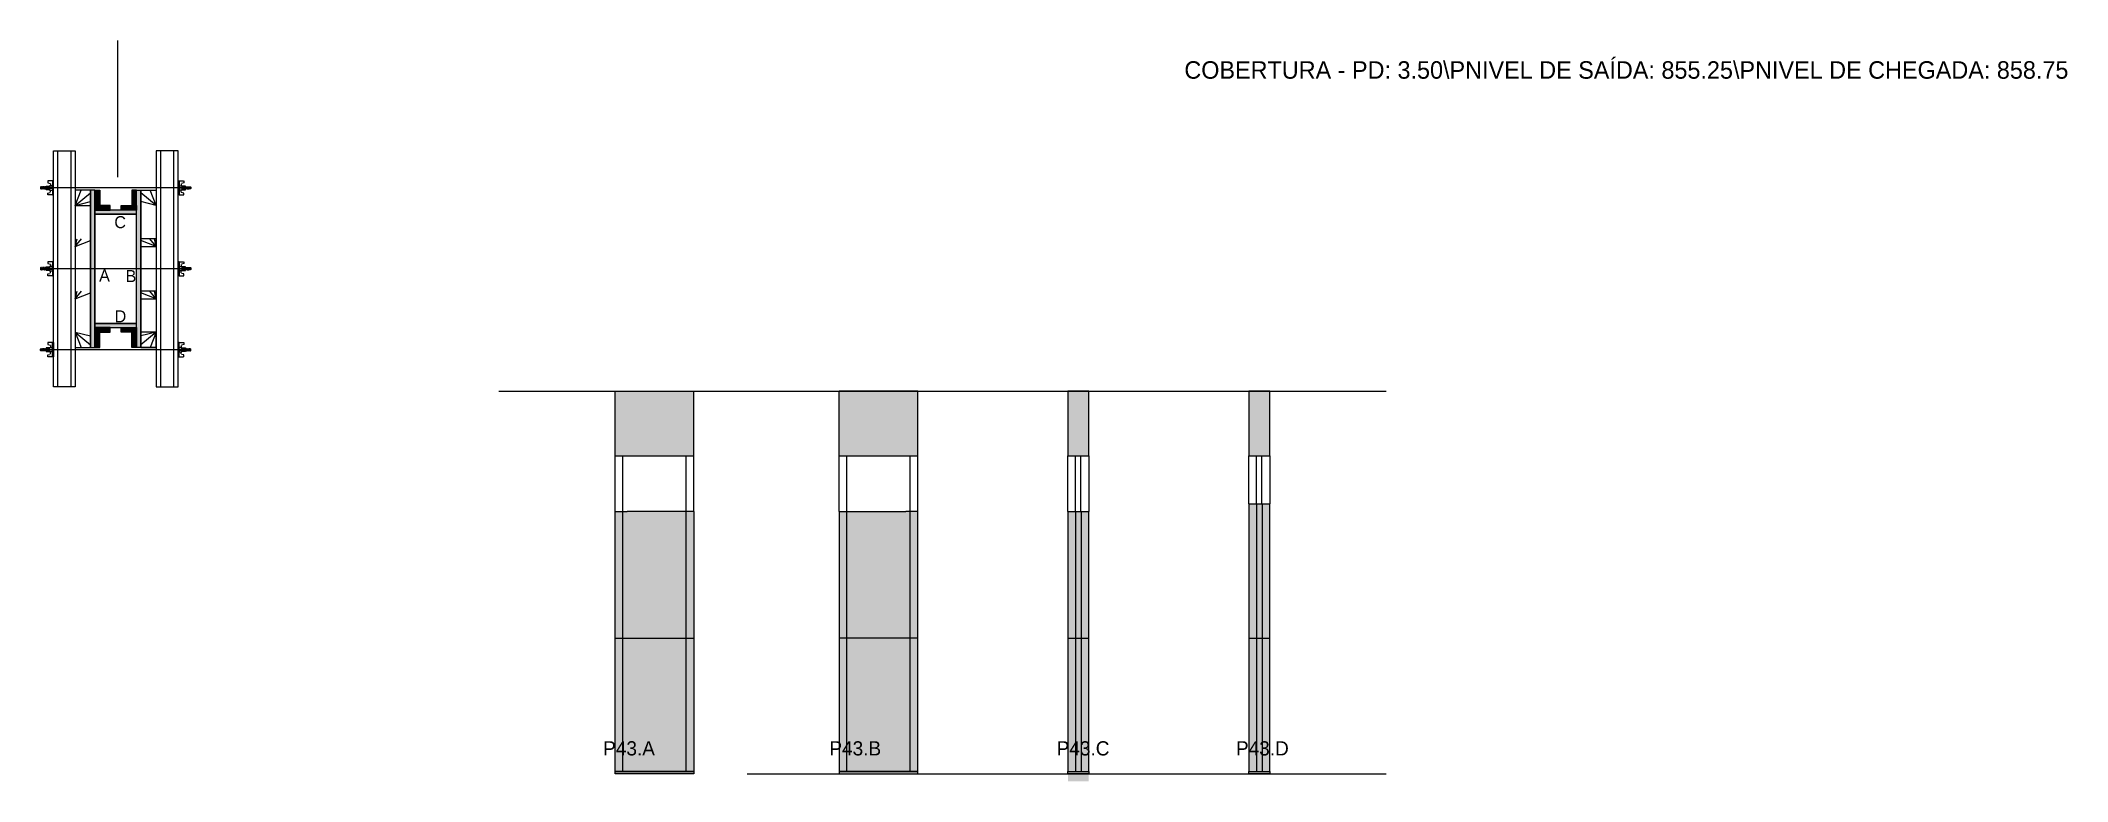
# Model space of a CAD drawing. Header units: metres. Extents: x 6132 to 7986, y 5495 to 6173.
import ezdxf

# ---------------------------------------------------------------- set-up
doc = ezdxf.new("R2010")
doc.units = ezdxf.units.M
for name, color, linetype in [('CHAPA', 7, 'Continuous'), ('COTA', 7, 'Continuous'), ('Hachura', 7, 'Continuous'), ('Madeira', 7, 'Continuous'), ('NOMENCLATURA', 7, 'Continuous'), ('Nível', 7, 'Continuous'), ('Painéis', 7, 'Continuous'), ('Perfil Metálico', 7, 'Continuous'), ('SARR_2.2x7', 7, 'Continuous'), ('SARRAFO', 7, 'Continuous'), ('Texto Seção', 7, 'Continuous'), ('TEXTO_GERAL', 7, 'Continuous')]:
    doc.layers.add(name, color=color, linetype=linetype)

msp = doc.modelspace()

# ---------------------------------------------------------------- hatches: boundary and pattern name
at = {"layer": 'COTA'}
h = msp.add_hatch(color=7, dxfattribs=at)
h.dxf.hatch_style = 1
h.paths.add_polyline_path([(6658, 5793.4), (6730, 5793.4), (6730, 5793.4), (6730, 5852.4), (6730, 5852.4), (6658, 5852.4), (6658, 5852.4), (6658, 5793.4)])
h = msp.add_hatch(color=7, dxfattribs=at)
h.dxf.hatch_style = 1
h.paths.add_polyline_path([(6862.9, 5793.4), (6934.9, 5793.4), (6934.9, 5793.4), (6934.9, 5852.4), (6934.9, 5852.4), (6862.9, 5852.4), (6862.9, 5852.4), (6862.9, 5793.4)])
h = msp.add_hatch(color=7, dxfattribs=at)
h.dxf.hatch_style = 1
h.paths.add_polyline_path([(7091.1, 5793.4), (7091.1, 5852.4), (7091.1, 5852.4), (7072.1, 5852.4), (7072.1, 5852.4), (7072.1, 5793.4), (7072.1, 5793.4), (7091.1, 5793.4)])
h = msp.add_hatch(color=7, dxfattribs=at)
h.dxf.hatch_style = 1
h.paths.add_polyline_path([(7256.7, 5793.4), (7256.7, 5852.4), (7256.7, 5852.4), (7237.7, 5852.4), (7237.7, 5852.4), (7237.7, 5793.4), (7237.7, 5793.4), (7256.7, 5793.4), (7256.7, 5793.4)])
at = {"layer": 'Hachura'}
h = msp.add_hatch(color=7, dxfattribs=at)
h.dxf.hatch_style = 1
h.paths.add_polyline_path([(6182.2, 6036.3), (6178.2, 6036.3), (6178.2, 6036.3), (6178.2, 5892.3), (6178.2, 5892.3), (6182.2, 5892.3), (6182.2, 5892.3), (6182.2, 6036.3)])
h = msp.add_hatch(color=7, dxfattribs=at)
h.dxf.hatch_style = 1
h.paths.add_polyline_path([(6182.2, 6036.3), (6178.2, 6036.3), (6178.2, 6036.3), (6178.2, 5892.3), (6178.2, 5892.3), (6182.2, 5892.3), (6182.2, 5892.3), (6182.2, 6036.3)])
h = msp.add_hatch(color=7, dxfattribs=at)
h.dxf.hatch_style = 1
h.paths.add_polyline_path([(6182.2, 6022.3), (6186.6, 6022.3), (6186.6, 6022.3), (6186.6, 6036.3), (6186.6, 6036.3), (6182.2, 6036.3), (6182.2, 6036.3), (6182.2, 6022.3)])
h = msp.add_hatch(color=7, dxfattribs=at)
h.dxf.hatch_style = 1
h.paths.add_polyline_path([(6220.2, 6022.3), (6215.8, 6022.3), (6215.8, 6022.3), (6215.8, 6036.3), (6215.8, 6036.3), (6220.2, 6036.3), (6220.2, 6036.3), (6220.2, 6022.3)])
h = msp.add_hatch(color=7, dxfattribs=at)
h.dxf.hatch_style = 1
h.paths.add_polyline_path([(6220.2, 6036.3), (6224.2, 6036.3), (6224.2, 6036.3), (6224.2, 5892.3), (6224.2, 5892.3), (6220.2, 5892.3), (6220.2, 5892.3), (6220.2, 6036.3)])
h = msp.add_hatch(color=7, dxfattribs=at)
h.dxf.hatch_style = 1
h.paths.add_polyline_path([(6220.2, 6036.3), (6224.2, 6036.3), (6224.2, 6036.3), (6224.2, 5892.3), (6224.2, 5892.3), (6220.2, 5892.3), (6220.2, 5892.3), (6220.2, 6036.3)])
h = msp.add_hatch(color=7, dxfattribs=at)
h.dxf.hatch_style = 1
h.paths.add_polyline_path([(6182.2, 6017.9), (6182.2, 6022.3), (6182.2, 6022.3), (6196.2, 6022.3), (6196.2, 6022.3), (6196.2, 6017.9), (6196.2, 6017.9), (6182.2, 6017.9)])
h = msp.add_hatch(color=7, dxfattribs=at)
h.dxf.hatch_style = 1
h.paths.add_polyline_path([(6220.2, 6014.3), (6220.2, 6017.9), (6220.2, 6017.9), (6182.2, 6017.9), (6182.2, 6017.9), (6182.2, 6014.3), (6182.2, 6014.3), (6220.2, 6014.3)])
h = msp.add_hatch(color=7, dxfattribs=at)
h.dxf.hatch_style = 1
h.paths.add_polyline_path([(6220.2, 6014.3), (6220.2, 6017.9), (6220.2, 6017.9), (6182.2, 6017.9), (6182.2, 6017.9), (6182.2, 6014.3), (6182.2, 6014.3), (6220.2, 6014.3)])
h = msp.add_hatch(color=7, dxfattribs=at)
h.dxf.hatch_style = 1
h.paths.add_polyline_path([(6220.2, 6017.9), (6220.2, 6022.3), (6220.2, 6022.3), (6206.2, 6022.3), (6206.2, 6022.3), (6206.2, 6017.9), (6206.2, 6017.9), (6220.2, 6017.9)])
h = msp.add_hatch(color=7, dxfattribs=at)
h.dxf.hatch_style = 1
h.paths.add_polyline_path([(6220.2, 5910.7), (6220.2, 5914.3), (6220.2, 5914.3), (6182.2, 5914.3), (6182.2, 5914.3), (6182.2, 5910.7), (6182.2, 5910.7), (6220.2, 5910.7)])
h = msp.add_hatch(color=7, dxfattribs=at)
h.dxf.hatch_style = 1
h.paths.add_polyline_path([(6220.2, 5910.7), (6220.2, 5914.3), (6220.2, 5914.3), (6182.2, 5914.3), (6182.2, 5914.3), (6182.2, 5910.7), (6182.2, 5910.7), (6220.2, 5910.7)])
h = msp.add_hatch(color=7, dxfattribs=at)
h.dxf.hatch_style = 1
h.paths.add_polyline_path([(6182.2, 5906.3), (6182.2, 5910.7), (6182.2, 5910.7), (6196.2, 5910.7), (6196.2, 5910.7), (6196.2, 5906.3), (6196.2, 5906.3), (6182.2, 5906.3)])
h = msp.add_hatch(color=7, dxfattribs=at)
h.dxf.hatch_style = 1
h.paths.add_polyline_path([(6182.2, 5906.3), (6186.6, 5906.3), (6186.6, 5906.3), (6186.6, 5892.3), (6186.6, 5892.3), (6182.2, 5892.3), (6182.2, 5892.3), (6182.2, 5906.3)])
h = msp.add_hatch(color=7, dxfattribs=at)
h.dxf.hatch_style = 1
h.paths.add_polyline_path([(6220.2, 5906.3), (6220.2, 5910.7), (6220.2, 5910.7), (6206.2, 5910.7), (6206.2, 5910.7), (6206.2, 5906.3), (6206.2, 5906.3), (6220.2, 5906.3)])
h = msp.add_hatch(color=7, dxfattribs=at)
h.dxf.hatch_style = 1
h.paths.add_polyline_path([(6220.2, 5906.3), (6215.8, 5906.3), (6215.8, 5906.3), (6215.8, 5892.3), (6215.8, 5892.3), (6220.2, 5892.3), (6220.2, 5892.3), (6220.2, 5906.3)])
h = msp.add_hatch(color=7, dxfattribs=at)
h.dxf.hatch_style = 1
h.paths.add_polyline_path([(7256.7, 5749.4), (7237.7, 5749.4), (7237.7, 5749.4), (7237.7, 5502.4), (7237.7, 5502.4), (7256.7, 5502.4), (7256.7, 5502.4), (7256.7, 5749.4)])
h = msp.add_hatch(color=7, dxfattribs=at)
h.dxf.hatch_style = 1
h.paths.add_polyline_path([(6730, 5742.4), (6658, 5742.4), (6658, 5742.4), (6658, 5626.4), (6658, 5626.4), (6730, 5626.4), (6730, 5626.4), (6730, 5742.4)])
h = msp.add_hatch(color=7, dxfattribs=at)
h.dxf.hatch_style = 1
h.paths.add_polyline_path([(6934.9, 5742.4), (6862.9, 5742.4), (6862.9, 5742.4), (6862.9, 5626.4), (6862.9, 5626.4), (6934.9, 5626.4), (6934.9, 5626.4), (6934.9, 5742.4)])
h = msp.add_hatch(color=7, dxfattribs=at)
h.dxf.hatch_style = 1
h.paths.add_polyline_path([(7091.1, 5742.4), (7072.1, 5742.4), (7072.1, 5742.4), (7072.1, 5495.4), (7072.1, 5495.4), (7091.1, 5495.4), (7091.1, 5495.4), (7091.1, 5742.4)])
h = msp.add_hatch(color=7, dxfattribs=at)
h.dxf.hatch_style = 1
h.paths.add_polyline_path([(6730, 5626.4), (6658, 5626.4), (6658, 5626.4), (6658, 5502.4), (6658, 5502.4), (6730, 5502.4), (6730, 5502.4), (6730, 5626.4)])
h = msp.add_hatch(color=7, dxfattribs=at)
h.dxf.hatch_style = 1
h.paths.add_polyline_path([(6934.9, 5626.4), (6862.9, 5626.4), (6862.9, 5626.4), (6862.9, 5502.4), (6862.9, 5502.4), (6934.9, 5502.4), (6934.9, 5502.4), (6934.9, 5626.4)])

# ---------------------------------------------------------------- linework, layer by layer
at = {"layer": 'CHAPA', "color": 7, "lineweight": 25}
for points in [[(6182.2, 6036.3), (6178.2, 6036.3), (6178.2, 5892.3), (6182.2, 5892.3)], [(6182.2, 6036.3), (6178.2, 6036.3), (6178.2, 5892.3), (6182.2, 5892.3)], [(6220.2, 6036.3), (6224.2, 6036.3), (6224.2, 5892.3), (6220.2, 5892.3)], [(6220.2, 6036.3), (6224.2, 6036.3), (6224.2, 5892.3), (6220.2, 5892.3)], [(6220.2, 6014.3), (6220.2, 6017.9), (6182.2, 6017.9), (6182.2, 6014.3)], [(6220.2, 6014.3), (6220.2, 6017.9), (6182.2, 6017.9), (6182.2, 6014.3)], [(6220.2, 5910.7), (6220.2, 5914.3), (6182.2, 5914.3), (6182.2, 5910.7)], [(6220.2, 5910.7), (6220.2, 5914.3), (6182.2, 5914.3), (6182.2, 5910.7)]]:
    msp.add_lwpolyline(points, close=True, dxfattribs=at)
at = {"layer": 'COTA', "color": 7, "lineweight": 25}
for p, q in [((6658, 5793.4), (6658, 5852.4)), ((6658, 5852.4), (6730, 5852.4)), ((6730, 5793.4), (6730, 5852.4)), ((6862.9, 5793.4), (6862.9, 5852.4)), ((6934.9, 5852.4), (6862.9, 5852.4)), ((6934.9, 5793.4), (6934.9, 5852.4))]:
    msp.add_line(p, q, dxfattribs=at)
for points in [[(7091.1, 5793.4), (7091.1, 5852.4), (7072.1, 5852.4), (7072.1, 5793.4)], [(7256.7, 5793.4), (7256.7, 5852.4), (7237.7, 5852.4), (7237.7, 5793.4)]]:
    msp.add_lwpolyline(points, dxfattribs=at)
at = {"layer": 'Defpoints', "color": 7, "lineweight": 25}
msp.add_line((6203.1, 6048.1), (6203.1, 6173.1), dxfattribs=at)
at = {"layer": 'Hachura', "color": 7, "lineweight": 25}
for p, q in [((6139, 6044.8), (6139, 6043.1)), ((6144.2, 6044.8), (6139.1, 6044.8)), ((6143.3, 6044.8), (6143.3, 6031.9)), ((6143.3, 6044.8), (6143.3, 6039.6)), ((6143.3, 6044.6), (6144.2, 6044.6)), ((6143.3, 6044.4), (6144.2, 6044.4)), ((6143.3, 6044.1), (6144.2, 6044.1)), ((6144.2, 6031.9), (6144.2, 6044.8)), ((6258.2, 6031.9), (6258.2, 6044.8)), ((6258.2, 6044.8), (6263.3, 6044.8)), ((6259.1, 6044.6), (6258.2, 6044.6)), ((6259.1, 6044.4), (6258.2, 6044.4)), ((6259.1, 6044.1), (6258.2, 6044.1)), ((6259.1, 6044.8), (6259.1, 6031.9)), ((6259.1, 6044.8), (6259.1, 6039.6)), ((6263.4, 6044.8), (6263.4, 6043.1)), ((6132.7, 6039.4), (6132.4, 6039.1)), ((6132.4, 6039.1), (6132.4, 6037.8)), ((6132.7, 6037.4), (6132.4, 6037.8)), ((6133, 6039.4), (6132.7, 6039.4)), ((6132.7, 6039.4), (6132.7, 6039.4)), ((6132.7, 6037.4), (6132.7, 6039.4)), ((6133.4, 6037.4), (6132.7, 6038.7)), ((6133.3, 6037.3), (6132.7, 6038.5)), ((6132.7, 6038), (6133.1, 6037.3)), ((6132.7, 6037.7), (6132.9, 6037.4)), ((6132.9, 6037.4), (6132.7, 6037.4)), ((6133, 6039.4), (6134, 6037.4)), ((6133, 6039.4), (6134, 6037.4)), ((6133.1, 6039.4), (6134.2, 6037.3)), ((6134.4, 6037.3), (6133.4, 6039.5)), ((6133.4, 6037.4), (6134, 6037.4)), ((6134.2, 6039.4), (6133.6, 6039.4)), ((6134.5, 6037.4), (6133.6, 6039.4)), ((6134.2, 6039.4), (6135.2, 6037.4)), ((6134.3, 6039.4), (6135.4, 6037.3)), ((6135.6, 6037.3), (6134.5, 6039.5)), ((6135.2, 6037.4), (6134.5, 6037.4)), ((6135.4, 6039.4), (6134.7, 6039.4)), ((6135.7, 6037.4), (6134.7, 6039.4)), ((6134.9, 6039.4), (6134.7, 6039.4)), ((6135.4, 6039.4), (6136.3, 6037.4)), ((6135.5, 6039.4), (6136.5, 6037.3)), ((6136.8, 6037.3), (6135.7, 6039.5)), ((6135.9, 6037.4), (6135.7, 6037.4)), ((6136.5, 6039.4), (6135.9, 6039.4)), ((6136.8, 6037.4), (6135.9, 6039.4)), ((6135.9, 6037.4), (6136.3, 6037.4)), ((6136.5, 6039.4), (6137.5, 6037.4)), ((6136.8, 6037.4), (6137.5, 6037.4)), ((6137.5, 6038.2), (6136.9, 6039.5)), ((6137.5, 6038.5), (6137, 6039.4)), ((6137.5, 6039.4), (6137, 6039.4)), ((6269, 6038.3), (6137.2, 6038.3)), ((6137.5, 6036.7), (6137.5, 6040)), ((6137.5, 6040), (6140.7, 6040)), ((6137.5, 6039), (6140.7, 6039)), ((6137.5, 6037.4), (6140.7, 6037.4)), ((6140.7, 6036.7), (6137.5, 6036.7)), ((6137.6, 6036.7), (6137.6, 6040)), ((6139, 6043.1), (6141.3, 6042.5)), ((6139, 6033.6), (6141.3, 6034.1)), ((6139, 6031.9), (6139, 6033.6)), ((6143.3, 6031.9), (6139, 6031.9)), ((6140.7, 6040.3), (6140.7, 6036.4)), ((6143.3, 6040.3), (6140.7, 6040.3)), ((6140.7, 6036.4), (6140.7, 6036.7)), ((6140.7, 6036.4), (6140.7, 6036.7)), ((6140.7, 6036.4), (6143.3, 6036.4)), ((6143.3, 6038.7), (6141.3, 6038.7)), ((6141.3, 6038.1), (6143.3, 6038.1)), ((6141.5, 6042.2), (6141.5, 6040.3)), ((6141.5, 6034.5), (6141.5, 6036.4)), ((6143.3, 6043.6), (6144.2, 6043.6)), ((6143.3, 6042.8), (6144.2, 6042.8)), ((6143.3, 6041.4), (6144.2, 6041.4)), ((6143.3, 6038.3), (6143.3, 6040.3)), ((6143.3, 6039.6), (6143.3, 6039)), ((6143.3, 6038.3), (6144.2, 6038.3)), ((6143.3, 6035.3), (6144.2, 6035.3)), ((6143.3, 6033.9), (6144.2, 6033.9)), ((6143.3, 6033), (6144.2, 6033)), ((6143.3, 6032.6), (6144.2, 6032.6)), ((6143.3, 6032.2), (6144.2, 6032.2)), ((6143.3, 6032), (6144.2, 6032)), ((6143.3, 6031.9), (6144.2, 6031.9)), ((6143.6, 6039.3), (6143.4, 6039.3)), ((6143.4, 6037.4), (6143.9, 6037.4)), ((6144.1, 6039.3), (6143.6, 6039.3)), ((6144.2, 6032.8), (6144.2, 6040.7)), ((6259.1, 6043.6), (6258.2, 6043.6)), ((6259.1, 6042.8), (6258.2, 6042.8)), ((6259.1, 6041.4), (6258.2, 6041.4)), ((6258.2, 6032.8), (6258.2, 6040.7)), ((6259.1, 6038.3), (6258.2, 6038.3)), ((6259.1, 6035.3), (6258.2, 6035.3)), ((6259.1, 6033.9), (6258.2, 6033.9)), ((6259.1, 6033), (6258.2, 6033)), ((6259.1, 6032.6), (6258.2, 6032.6)), ((6259.1, 6032.2), (6258.2, 6032.2)), ((6259.1, 6032), (6258.2, 6032)), ((6259.1, 6031.9), (6258.2, 6031.9)), ((6258.4, 6039.3), (6258.8, 6039.3)), ((6259, 6037.4), (6258.5, 6037.4)), ((6258.8, 6039.3), (6259, 6039.3)), ((6259.1, 6038.3), (6259.1, 6040.3)), ((6259.1, 6040.3), (6261.7, 6040.3)), ((6259.1, 6039.6), (6259.1, 6039)), ((6259.1, 6038.7), (6261.1, 6038.7)), ((6261.1, 6038.1), (6259.1, 6038.1)), ((6261.7, 6036.4), (6259.1, 6036.4)), ((6259.1, 6031.9), (6263.4, 6031.9)), ((6260.9, 6042.2), (6260.9, 6040.3)), ((6260.9, 6034.5), (6260.9, 6036.4)), ((6263.4, 6043.1), (6261.2, 6042.5)), ((6263.4, 6033.6), (6261.2, 6034.1)), ((6261.7, 6040.3), (6261.7, 6036.4)), ((6264.9, 6040), (6261.7, 6040)), ((6264.9, 6039), (6261.7, 6039)), ((6264.9, 6037.4), (6261.7, 6037.4)), ((6261.7, 6036.7), (6264.9, 6036.7)), ((6261.7, 6036.4), (6261.7, 6036.7)), ((6261.7, 6036.4), (6261.7, 6036.7)), ((6263.4, 6031.9), (6263.4, 6033.6)), ((6264.8, 6036.7), (6264.8, 6040)), ((6264.9, 6036.7), (6264.9, 6040)), ((6264.9, 6038.2), (6265.5, 6039.5)), ((6265.9, 6039.4), (6264.9, 6037.4)), ((6264.9, 6038.5), (6265.4, 6039.4)), ((6264.9, 6039.4), (6265.4, 6039.4)), ((6265.6, 6037.4), (6264.9, 6037.4)), ((6265.6, 6037.3), (6266.7, 6039.5)), ((6265.6, 6037.4), (6266.5, 6039.4)), ((6265.9, 6039.4), (6266.5, 6039.4)), ((6266.9, 6039.4), (6265.9, 6037.3)), ((6267, 6039.4), (6266.1, 6037.4)), ((6266.5, 6037.4), (6266.1, 6037.4)), ((6266.5, 6037.4), (6266.7, 6037.4)), ((6266.7, 6037.4), (6267.7, 6039.4)), ((6266.8, 6037.3), (6267.9, 6039.5)), ((6267, 6039.4), (6267.7, 6039.4)), ((6268.1, 6039.4), (6267, 6037.3)), ((6268.2, 6039.4), (6267.2, 6037.4)), ((6267.2, 6037.4), (6267.9, 6037.4)), ((6267.5, 6039.4), (6267.7, 6039.4)), ((6267.9, 6037.4), (6268.8, 6039.4)), ((6268, 6037.3), (6269, 6039.5)), ((6268.2, 6039.4), (6268.8, 6039.4)), ((6269.3, 6039.4), (6268.2, 6037.3)), ((6269.4, 6039.4), (6268.4, 6037.4)), ((6269.4, 6039.4), (6268.4, 6037.4)), ((6269, 6037.4), (6268.4, 6037.4)), ((6269, 6037.4), (6269.7, 6038.7)), ((6269.1, 6037.3), (6269.7, 6038.5)), ((6269.7, 6038), (6269.3, 6037.3)), ((6269.4, 6039.4), (6269.7, 6039.4)), ((6269.7, 6037.7), (6269.6, 6037.4)), ((6269.6, 6037.4), (6269.7, 6037.4)), ((6269.7, 6039.4), (6269.7, 6039.4)), ((6269.7, 6039.4), (6270, 6039.1)), ((6269.7, 6037.4), (6269.7, 6039.4)), ((6269.7, 6037.4), (6270, 6037.8)), ((6270, 6039.1), (6270, 6037.8)), ((6139, 5970.8), (6139, 5969.1)), ((6144.2, 5970.8), (6139.1, 5970.8)), ((6143.3, 5970.8), (6143.3, 5957.9)), ((6143.3, 5970.8), (6143.3, 5965.6)), ((6143.3, 5970.6), (6144.2, 5970.6)), ((6143.3, 5970.4), (6144.2, 5970.4)), ((6143.3, 5970.1), (6144.2, 5970.1)), ((6144.2, 5957.9), (6144.2, 5970.8)), ((6258.2, 5957.9), (6258.2, 5970.8)), ((6258.2, 5970.8), (6263.3, 5970.8)), ((6259.1, 5970.6), (6258.2, 5970.6)), ((6259.1, 5970.4), (6258.2, 5970.4)), ((6259.1, 5970.1), (6258.2, 5970.1)), ((6259.1, 5970.8), (6259.1, 5957.9)), ((6259.1, 5970.8), (6259.1, 5965.6)), ((6263.4, 5970.8), (6263.4, 5969.1)), ((6132.7, 5965.4), (6132.4, 5965.1)), ((6132.4, 5965.1), (6132.4, 5963.8)), ((6132.7, 5963.4), (6132.4, 5963.8)), ((6133, 5965.4), (6132.7, 5965.4)), ((6132.7, 5965.4), (6132.7, 5965.4)), ((6132.7, 5963.4), (6132.7, 5965.4)), ((6133.4, 5963.4), (6132.7, 5964.7)), ((6133.3, 5963.3), (6132.7, 5964.5)), ((6132.7, 5964), (6133.1, 5963.3)), ((6132.7, 5963.7), (6132.9, 5963.4)), ((6132.9, 5963.4), (6132.7, 5963.4)), ((6133, 5965.4), (6134, 5963.4)), ((6133, 5965.4), (6134, 5963.4)), ((6133.1, 5965.4), (6134.2, 5963.3)), ((6134.4, 5963.3), (6133.4, 5965.5)), ((6133.4, 5963.4), (6134, 5963.4)), ((6134.2, 5965.4), (6133.6, 5965.4)), ((6134.5, 5963.4), (6133.6, 5965.4)), ((6134.2, 5965.4), (6135.2, 5963.4)), ((6134.3, 5965.4), (6135.4, 5963.3)), ((6135.6, 5963.3), (6134.5, 5965.5)), ((6135.2, 5963.4), (6134.5, 5963.4)), ((6135.4, 5965.4), (6134.7, 5965.4)), ((6135.7, 5963.4), (6134.7, 5965.4)), ((6134.9, 5965.4), (6134.7, 5965.4)), ((6135.4, 5965.4), (6136.3, 5963.4)), ((6135.5, 5965.4), (6136.5, 5963.3)), ((6136.8, 5963.3), (6135.7, 5965.5)), ((6135.9, 5963.4), (6135.7, 5963.4)), ((6136.5, 5965.4), (6135.9, 5965.4)), ((6136.8, 5963.4), (6135.9, 5965.4)), ((6135.9, 5963.4), (6136.3, 5963.4)), ((6136.5, 5965.4), (6137.5, 5963.4)), ((6136.8, 5963.4), (6137.5, 5963.4)), ((6137.5, 5964.2), (6136.9, 5965.5)), ((6137.5, 5964.5), (6137, 5965.4)), ((6137.5, 5965.4), (6137, 5965.4)), ((6269, 5964.3), (6137.2, 5964.3)), ((6137.5, 5962.7), (6137.5, 5966)), ((6137.5, 5966), (6140.7, 5966)), ((6137.5, 5965), (6140.7, 5965)), ((6137.5, 5963.4), (6140.7, 5963.4)), ((6140.7, 5962.7), (6137.5, 5962.7)), ((6137.6, 5962.7), (6137.6, 5966)), ((6139, 5969.1), (6141.3, 5968.5)), ((6139, 5959.6), (6141.3, 5960.1)), ((6139, 5957.9), (6139, 5959.6)), ((6143.3, 5957.9), (6139, 5957.9)), ((6140.7, 5966.3), (6140.7, 5962.4)), ((6143.3, 5966.3), (6140.7, 5966.3)), ((6140.7, 5962.4), (6140.7, 5962.7)), ((6140.7, 5962.4), (6140.7, 5962.7)), ((6140.7, 5962.4), (6143.3, 5962.4)), ((6143.3, 5964.7), (6141.3, 5964.7)), ((6141.3, 5964.1), (6143.3, 5964.1)), ((6141.5, 5968.2), (6141.5, 5966.3)), ((6141.5, 5960.5), (6141.5, 5962.4)), ((6143.3, 5969.6), (6144.2, 5969.6)), ((6143.3, 5968.8), (6144.2, 5968.8)), ((6143.3, 5967.4), (6144.2, 5967.4)), ((6143.3, 5964.3), (6143.3, 5966.3)), ((6143.3, 5965.6), (6143.3, 5965)), ((6143.3, 5964.3), (6144.2, 5964.3)), ((6143.3, 5961.3), (6144.2, 5961.3)), ((6143.3, 5959.9), (6144.2, 5959.9)), ((6143.3, 5959), (6144.2, 5959)), ((6143.3, 5958.6), (6144.2, 5958.6)), ((6143.3, 5958.2), (6144.2, 5958.2)), ((6143.3, 5958), (6144.2, 5958)), ((6143.3, 5957.9), (6144.2, 5957.9)), ((6143.6, 5965.3), (6143.4, 5965.3)), ((6143.4, 5963.4), (6143.9, 5963.4)), ((6144.1, 5965.3), (6143.6, 5965.3)), ((6144.2, 5958.8), (6144.2, 5966.7)), ((6259.1, 5969.6), (6258.2, 5969.6)), ((6259.1, 5968.8), (6258.2, 5968.8)), ((6259.1, 5967.4), (6258.2, 5967.4)), ((6258.2, 5958.8), (6258.2, 5966.7)), ((6259.1, 5964.3), (6258.2, 5964.3)), ((6259.1, 5961.3), (6258.2, 5961.3)), ((6259.1, 5959.9), (6258.2, 5959.9)), ((6259.1, 5959), (6258.2, 5959)), ((6259.1, 5958.6), (6258.2, 5958.6)), ((6259.1, 5958.2), (6258.2, 5958.2)), ((6259.1, 5958), (6258.2, 5958)), ((6259.1, 5957.9), (6258.2, 5957.9)), ((6258.4, 5965.3), (6258.8, 5965.3)), ((6259, 5963.4), (6258.5, 5963.4)), ((6258.8, 5965.3), (6259, 5965.3)), ((6259.1, 5964.3), (6259.1, 5966.3)), ((6259.1, 5966.3), (6261.7, 5966.3)), ((6259.1, 5965.6), (6259.1, 5965)), ((6259.1, 5964.7), (6261.1, 5964.7)), ((6261.1, 5964.1), (6259.1, 5964.1)), ((6261.7, 5962.4), (6259.1, 5962.4)), ((6259.1, 5957.9), (6263.4, 5957.9)), ((6260.9, 5968.2), (6260.9, 5966.3)), ((6260.9, 5960.5), (6260.9, 5962.4)), ((6263.4, 5969.1), (6261.2, 5968.5)), ((6263.4, 5959.6), (6261.2, 5960.1)), ((6261.7, 5966.3), (6261.7, 5962.4)), ((6264.9, 5966), (6261.7, 5966)), ((6264.9, 5965), (6261.7, 5965)), ((6264.9, 5963.4), (6261.7, 5963.4)), ((6261.7, 5962.7), (6264.9, 5962.7)), ((6261.7, 5962.4), (6261.7, 5962.7)), ((6261.7, 5962.4), (6261.7, 5962.7)), ((6263.4, 5957.9), (6263.4, 5959.6)), ((6264.8, 5962.7), (6264.8, 5966)), ((6264.9, 5962.7), (6264.9, 5966)), ((6264.9, 5964.2), (6265.5, 5965.5)), ((6265.9, 5965.4), (6264.9, 5963.4)), ((6264.9, 5964.5), (6265.4, 5965.4)), ((6264.9, 5965.4), (6265.4, 5965.4)), ((6265.6, 5963.4), (6264.9, 5963.4)), ((6265.6, 5963.3), (6266.7, 5965.5)), ((6265.6, 5963.4), (6266.5, 5965.4)), ((6265.9, 5965.4), (6266.5, 5965.4)), ((6266.9, 5965.4), (6265.9, 5963.3)), ((6267, 5965.4), (6266.1, 5963.4)), ((6266.5, 5963.4), (6266.1, 5963.4)), ((6266.5, 5963.4), (6266.7, 5963.4)), ((6266.7, 5963.4), (6267.7, 5965.4)), ((6266.8, 5963.3), (6267.9, 5965.5)), ((6267, 5965.4), (6267.7, 5965.4)), ((6268.1, 5965.4), (6267, 5963.3)), ((6268.2, 5965.4), (6267.2, 5963.4)), ((6267.2, 5963.4), (6267.9, 5963.4)), ((6267.5, 5965.4), (6267.7, 5965.4)), ((6267.9, 5963.4), (6268.8, 5965.4)), ((6268, 5963.3), (6269, 5965.5)), ((6268.2, 5965.4), (6268.8, 5965.4)), ((6269.3, 5965.4), (6268.2, 5963.3)), ((6269.4, 5965.4), (6268.4, 5963.4)), ((6269.4, 5965.4), (6268.4, 5963.4)), ((6269, 5963.4), (6268.4, 5963.4)), ((6269, 5963.4), (6269.7, 5964.7)), ((6269.1, 5963.3), (6269.7, 5964.5)), ((6269.7, 5964), (6269.3, 5963.3)), ((6269.4, 5965.4), (6269.7, 5965.4)), ((6269.7, 5963.7), (6269.6, 5963.4)), ((6269.6, 5963.4), (6269.7, 5963.4)), ((6269.7, 5965.4), (6269.7, 5965.4)), ((6269.7, 5965.4), (6270, 5965.1)), ((6269.7, 5963.4), (6269.7, 5965.4)), ((6269.7, 5963.4), (6270, 5963.8)), ((6270, 5965.1), (6270, 5963.8)), ((6143.3, 5896.8), (6139, 5896.8)), ((6139, 5896.8), (6139, 5895.1)), ((6143.3, 5883.9), (6143.3, 5896.8)), ((6143.3, 5896.8), (6144.2, 5896.8)), ((6143.3, 5896.6), (6144.2, 5896.6)), ((6143.3, 5896.4), (6144.2, 5896.4)), ((6143.3, 5896.1), (6144.2, 5896.1)), ((6143.3, 5895.6), (6144.2, 5895.6)), ((6144.2, 5896.8), (6144.2, 5883.9)), ((6144.2, 5895.8), (6144.2, 5888)), ((6258.2, 5896.8), (6258.2, 5883.9)), ((6259.1, 5896.8), (6258.2, 5896.8)), ((6259.1, 5896.6), (6258.2, 5896.6)), ((6259.1, 5896.4), (6258.2, 5896.4)), ((6259.1, 5896.1), (6258.2, 5896.1)), ((6258.2, 5895.8), (6258.2, 5888)), ((6259.1, 5895.6), (6258.2, 5895.6)), ((6259.1, 5883.9), (6259.1, 5896.8)), ((6259.1, 5896.8), (6263.4, 5896.8)), ((6263.4, 5896.8), (6263.4, 5895.1)), ((6132.7, 5891.2), (6132.4, 5890.9)), ((6132.4, 5889.6), (6132.4, 5890.9)), ((6132.7, 5889.3), (6132.4, 5889.6)), ((6132.7, 5890.7), (6133.1, 5891.4)), ((6133.3, 5891.3), (6132.7, 5890.2)), ((6132.7, 5891), (6132.9, 5891.2)), ((6132.9, 5891.2), (6132.7, 5891.2)), ((6133.4, 5891.2), (6132.7, 5889.9)), ((6132.7, 5891.2), (6132.7, 5889.3)), ((6133, 5889.3), (6132.7, 5889.3)), ((6132.7, 5889.3), (6132.7, 5889.3)), ((6133, 5889.3), (6134, 5891.2)), ((6133, 5889.3), (6134, 5891.2)), ((6133.1, 5889.2), (6134.2, 5891.4)), ((6134.4, 5891.3), (6133.4, 5889.2)), ((6133.4, 5891.2), (6134, 5891.2)), ((6134.5, 5891.2), (6133.6, 5889.3)), ((6134.2, 5889.3), (6133.6, 5889.3)), ((6134.2, 5889.3), (6135.2, 5891.2)), ((6134.3, 5889.2), (6135.4, 5891.4)), ((6135.6, 5891.3), (6134.5, 5889.2)), ((6135.2, 5891.2), (6134.5, 5891.2)), ((6135.7, 5891.2), (6134.7, 5889.3)), ((6135.4, 5889.3), (6134.7, 5889.3)), ((6134.9, 5889.3), (6134.7, 5889.3)), ((6135.4, 5889.3), (6136.3, 5891.2)), ((6135.5, 5889.2), (6136.5, 5891.4)), ((6136.8, 5891.3), (6135.7, 5889.2)), ((6135.9, 5891.2), (6135.7, 5891.2)), ((6135.9, 5891.2), (6136.3, 5891.2)), ((6136.8, 5891.2), (6135.9, 5889.3)), ((6136.5, 5889.3), (6135.9, 5889.3)), ((6136.5, 5889.3), (6137.5, 5891.2)), ((6136.8, 5891.2), (6137.5, 5891.2)), ((6137.5, 5890.5), (6136.9, 5889.2)), ((6137.5, 5890.2), (6137, 5889.3)), ((6137.5, 5889.3), (6137, 5889.3)), ((6269, 5890.3), (6137.2, 5890.3)), ((6137.5, 5892), (6137.5, 5888.7)), ((6140.7, 5892), (6137.5, 5892)), ((6137.5, 5891.2), (6140.7, 5891.2)), ((6137.5, 5889.7), (6140.7, 5889.7)), ((6137.5, 5888.7), (6140.7, 5888.7)), ((6137.6, 5892), (6137.6, 5888.7)), ((6139, 5895.1), (6141.3, 5894.5)), ((6139, 5885.6), (6141.3, 5886.1)), ((6139, 5883.9), (6139, 5885.6)), ((6144.2, 5883.9), (6139.1, 5883.9)), ((6140.7, 5888.4), (6140.7, 5892.3)), ((6140.7, 5892.3), (6143.3, 5892.3)), ((6140.7, 5892.3), (6140.7, 5892)), ((6140.7, 5892.3), (6140.7, 5892)), ((6143.3, 5888.4), (6140.7, 5888.4)), ((6141.3, 5890.5), (6143.3, 5890.5)), ((6143.3, 5890), (6141.3, 5890)), ((6141.5, 5894.2), (6141.5, 5892.3)), ((6141.5, 5886.5), (6141.5, 5888.4)), ((6143.3, 5894.8), (6144.2, 5894.8)), ((6143.3, 5893.4), (6144.2, 5893.4)), ((6143.3, 5890.3), (6143.3, 5888.4)), ((6143.3, 5890.3), (6144.2, 5890.3)), ((6143.3, 5889), (6143.3, 5889.7)), ((6143.3, 5883.9), (6143.3, 5889)), ((6143.3, 5887.3), (6144.2, 5887.3)), ((6143.3, 5885.9), (6144.2, 5885.9)), ((6143.3, 5885), (6144.2, 5885)), ((6143.3, 5884.6), (6144.2, 5884.6)), ((6143.3, 5884.2), (6144.2, 5884.2)), ((6143.3, 5884), (6144.2, 5884)), ((6143.4, 5891.3), (6143.9, 5891.3)), ((6143.6, 5889.4), (6143.4, 5889.4)), ((6144.1, 5889.4), (6143.6, 5889.4)), ((6259.1, 5894.8), (6258.2, 5894.8)), ((6259.1, 5893.4), (6258.2, 5893.4)), ((6259.1, 5890.3), (6258.2, 5890.3)), ((6259.1, 5887.3), (6258.2, 5887.3)), ((6259.1, 5885.9), (6258.2, 5885.9)), ((6259.1, 5885), (6258.2, 5885)), ((6259.1, 5884.6), (6258.2, 5884.6)), ((6259.1, 5884.2), (6258.2, 5884.2)), ((6259.1, 5884), (6258.2, 5884)), ((6258.2, 5883.9), (6263.3, 5883.9)), ((6258.4, 5889.4), (6258.8, 5889.4)), ((6259, 5891.3), (6258.5, 5891.3)), ((6258.8, 5889.4), (6259, 5889.4)), ((6261.7, 5892.3), (6259.1, 5892.3)), ((6261.1, 5890.5), (6259.1, 5890.5)), ((6259.1, 5890.3), (6259.1, 5888.4)), ((6259.1, 5890), (6261.1, 5890)), ((6259.1, 5889), (6259.1, 5889.7)), ((6259.1, 5883.9), (6259.1, 5889)), ((6259.1, 5888.4), (6261.7, 5888.4)), ((6260.9, 5894.2), (6260.9, 5892.3)), ((6260.9, 5886.5), (6260.9, 5888.4)), ((6263.4, 5895.1), (6261.2, 5894.5)), ((6263.4, 5885.6), (6261.2, 5886.1)), ((6261.7, 5888.4), (6261.7, 5892.3)), ((6261.7, 5892.3), (6261.7, 5892)), ((6261.7, 5892.3), (6261.7, 5892)), ((6261.7, 5892), (6264.9, 5892)), ((6264.9, 5891.2), (6261.7, 5891.2)), ((6264.9, 5889.7), (6261.7, 5889.7)), ((6264.9, 5888.7), (6261.7, 5888.7)), ((6263.4, 5883.9), (6263.4, 5885.6)), ((6264.8, 5892), (6264.8, 5888.7)), ((6264.9, 5892), (6264.9, 5888.7)), ((6265.6, 5891.2), (6264.9, 5891.2)), ((6265.9, 5889.3), (6264.9, 5891.2)), ((6264.9, 5890.5), (6265.5, 5889.2)), ((6264.9, 5890.2), (6265.4, 5889.3)), ((6264.9, 5889.3), (6265.4, 5889.3)), ((6265.6, 5891.3), (6266.7, 5889.2)), ((6265.6, 5891.2), (6266.5, 5889.3)), ((6266.9, 5889.2), (6265.9, 5891.4)), ((6265.9, 5889.3), (6266.5, 5889.3)), ((6266.5, 5891.2), (6266.1, 5891.2)), ((6267, 5889.3), (6266.1, 5891.2)), ((6266.5, 5891.2), (6266.7, 5891.2)), ((6266.7, 5891.2), (6267.7, 5889.3)), ((6266.8, 5891.3), (6267.9, 5889.2)), ((6268.1, 5889.2), (6267, 5891.4)), ((6267, 5889.3), (6267.7, 5889.3)), ((6267.2, 5891.2), (6267.9, 5891.2)), ((6268.2, 5889.3), (6267.2, 5891.2)), ((6267.5, 5889.3), (6267.7, 5889.3)), ((6267.9, 5891.2), (6268.8, 5889.3)), ((6268, 5891.3), (6269, 5889.2)), ((6269.3, 5889.2), (6268.2, 5891.4)), ((6268.2, 5889.3), (6268.8, 5889.3)), ((6269.4, 5889.3), (6268.4, 5891.2)), ((6269, 5891.2), (6268.4, 5891.2)), ((6269.4, 5889.3), (6268.4, 5891.2)), ((6269, 5891.2), (6269.7, 5889.9)), ((6269.1, 5891.3), (6269.7, 5890.2)), ((6269.7, 5890.7), (6269.3, 5891.4)), ((6269.4, 5889.3), (6269.7, 5889.3)), ((6269.7, 5891), (6269.6, 5891.2)), ((6269.6, 5891.2), (6269.7, 5891.2)), ((6269.7, 5891.2), (6270, 5890.9)), ((6269.7, 5891.2), (6269.7, 5889.3)), ((6269.7, 5889.3), (6270, 5889.6)), ((6269.7, 5889.3), (6269.7, 5889.3)), ((6270, 5889.6), (6270, 5890.9))]:
    msp.add_line(p, q, dxfattribs=at)
at = {"layer": 'Madeira', "color": 7, "lineweight": 25}
for p, q in [((6164.2, 6022.3), (6169.6, 6036.3)), ((6164.2, 6022.3), (6178.2, 6033.8)), ((6164.2, 6022.3), (6178.2, 6025.8)), ((6238.2, 6022.3), (6224.2, 6033.8)), ((6238.2, 6022.3), (6224.2, 6025.8)), ((6238.2, 6022.3), (6232.8, 6036.3)), ((6164.2, 5984.8), (6169.9, 5991.8)), ((6164.2, 5984.8), (6165.9, 5991.8)), ((6164.2, 5984.8), (6178.2, 5990.3)), ((6238.2, 5984.8), (6224.2, 5990.3)), ((6238.2, 5984.8), (6232.5, 5991.8)), ((6238.2, 5984.8), (6236.5, 5991.8)), ((6164.2, 5936.8), (6169.9, 5943.8)), ((6164.2, 5936.8), (6165.9, 5943.8)), ((6164.2, 5936.8), (6178.2, 5942.3)), ((6238.2, 5936.8), (6224.2, 5942.3)), ((6238.2, 5936.8), (6232.5, 5943.8)), ((6238.2, 5936.8), (6236.5, 5943.8)), ((6164.2, 5906.3), (6178.2, 5894.8)), ((6164.2, 5906.3), (6178.2, 5902.9)), ((6164.2, 5906.3), (6169.6, 5892.3)), ((6238.2, 5906.3), (6224.2, 5894.8)), ((6238.2, 5906.3), (6224.2, 5902.9)), ((6238.2, 5906.3), (6232.8, 5892.3))]:
    msp.add_line(p, q, dxfattribs=at)
for points in [[(6164.2, 6022.3), (6178.2, 6022.3), (6178.2, 6036.3), (6164.2, 6036.3)], [(6164.2, 5892.3), (6178.2, 5892.3), (6178.2, 6036.3), (6164.2, 6036.3)], [(6238.2, 5892.3), (6224.2, 5892.3), (6224.2, 6036.3), (6238.2, 6036.3)], [(6238.2, 5984.8), (6238.2, 5991.8), (6224.2, 5991.8), (6224.2, 5984.8)], [(6238.2, 5936.8), (6238.2, 5943.8), (6224.2, 5943.8), (6224.2, 5936.8)], [(6238.2, 5906.3), (6224.2, 5906.3), (6224.2, 5892.3), (6238.2, 5892.3)]]:
    msp.add_lwpolyline(points, close=True, dxfattribs=at)
at = {"layer": 'Nível', "color": 7, "lineweight": 25}
for p, q in [((6551.7, 5852.4), (7363.2, 5852.4)), ((6778.6, 5502.4), (7363.2, 5502.4))]:
    msp.add_line(p, q, dxfattribs=at)
at = {"layer": 'Painéis', "color": 7, "lineweight": 25}
for p, q in [((6658, 5793.4), (6730, 5793.4)), ((6658, 5742.4), (6658, 5793.4)), ((6730, 5742.4), (6730, 5793.4)), ((6862.9, 5793.4), (6934.9, 5793.4)), ((6862.9, 5742.4), (6862.9, 5793.4)), ((6934.9, 5742.4), (6934.9, 5793.4)), ((7072.1, 5742.4), (7072.1, 5793.4)), ((7072.1, 5793.4), (7091.1, 5793.4)), ((7091.1, 5793.4), (7091.1, 5742.4)), ((7237.7, 5749.4), (7237.7, 5793.4)), ((7237.7, 5793.4), (7256.7, 5793.4)), ((7256.7, 5793.4), (7256.7, 5749.4)), ((7237.7, 5749.4), (7237.7, 5504.4)), ((7237.7, 5749.4), (7256.7, 5749.4)), ((7237.7, 5749.4), (7256.7, 5749.4)), ((7256.7, 5504.4), (7256.7, 5749.4)), ((6658, 5626.4), (6658, 5742.4)), ((6658, 5742.4), (6669, 5742.4)), ((6730, 5742.4), (6669, 5742.4)), ((6669, 5742.4), (6669, 5742.4)), ((6730, 5742.4), (6730, 5626.4)), ((6862.9, 5742.4), (6862.9, 5626.4)), ((6862.9, 5742.4), (6923.9, 5742.4)), ((6934.9, 5742.4), (6923.9, 5742.4)), ((6923.9, 5742.4), (6923.9, 5742.4)), ((6934.9, 5626.4), (6934.9, 5742.4)), ((7072.1, 5742.4), (7072.1, 5504.4)), ((7072.1, 5742.4), (7091.1, 5742.4)), ((7072.1, 5742.4), (7091.1, 5742.4)), ((7091.1, 5504.4), (7091.1, 5742.4)), ((6658, 5502.4), (6658, 5626.4)), ((6658, 5626.4), (6730, 5626.4)), ((6730, 5626.4), (6730, 5502.4)), ((6862.9, 5626.4), (6862.9, 5502.4)), ((6934.9, 5626.4), (6862.9, 5626.4)), ((6934.9, 5502.4), (6934.9, 5626.4)), ((7072.1, 5626.4), (7091.1, 5626.4)), ((7237.7, 5626.4), (7256.7, 5626.4)), ((6730, 5504.4), (6658, 5504.4)), ((6862.9, 5504.4), (6934.9, 5504.4)), ((7072.1, 5504.4), (7091.1, 5504.4)), ((7237.7, 5504.4), (7256.7, 5504.4))]:
    msp.add_line(p, q, dxfattribs=at)
for points in [[(6182.2, 5914.3), (6220.2, 5914.3), (6220.2, 6014.3), (6182.2, 6014.3)], [(6658, 5504.4), (6730, 5504.4), (6730, 5502.4), (6658, 5502.4)], [(6934.9, 5504.4), (6862.9, 5504.4), (6862.9, 5502.4), (6934.9, 5502.4)], [(7072.1, 5504.4), (7091.1, 5504.4), (7091.1, 5502.4), (7072.1, 5502.4)], [(7237.7, 5504.4), (7256.7, 5504.4), (7256.7, 5502.4), (7237.7, 5502.4)]]:
    msp.add_lwpolyline(points, close=True, dxfattribs=at)
at = {"layer": 'Perfil Metálico', "color": 7, "lineweight": 25}
for points in [[(6144.2, 6072.3), (6164.2, 6072.3), (6164.2, 5856.3), (6144.2, 5856.3)], [(6160.2, 5856.3), (6148.2, 5856.3), (6148.2, 6072.3), (6160.2, 6072.3)], [(6258.2, 6072.3), (6238.2, 6072.3), (6238.2, 5856.3), (6258.2, 5856.3)], [(6242.2, 5856.3), (6254.2, 5856.3), (6254.2, 6072.3), (6242.2, 6072.3)]]:
    msp.add_lwpolyline(points, close=True, dxfattribs=at)
at = {"layer": 'SARR_2.2x7', "color": 7, "lineweight": 25}
for p, q in [((6665, 5742.4), (6665, 5793.4)), ((6723, 5742.4), (6723, 5793.4)), ((6869.9, 5742.4), (6869.9, 5793.4)), ((6927.9, 5742.4), (6927.9, 5793.4)), ((7079.1, 5742.4), (7079.1, 5793.4)), ((7084, 5742.4), (7084, 5793.4)), ((7244.7, 5749.4), (7244.7, 5793.4)), ((7249.6, 5749.4), (7249.6, 5793.4)), ((7244.7, 5749.4), (7244.7, 5504.4)), ((7249.7, 5749.4), (7249.7, 5504.4)), ((6665, 5626.4), (6665, 5742.4)), ((6723, 5626.4), (6723, 5742.4)), ((6869.9, 5626.4), (6869.9, 5742.4)), ((6927.9, 5626.4), (6927.9, 5742.4)), ((7079.1, 5742.4), (7079.1, 5504.4)), ((7084.1, 5742.4), (7084.1, 5504.4)), ((6665, 5504.4), (6665, 5626.4)), ((6723, 5504.4), (6723, 5626.4)), ((6869.9, 5504.4), (6869.9, 5626.4)), ((6927.9, 5504.4), (6927.9, 5626.4)), ((6665, 5504.4), (6665, 5504.4)), ((6723, 5504.4), (6723, 5504.4)), ((6869.9, 5504.4), (6869.9, 5504.4)), ((6927.9, 5504.4), (6927.9, 5504.4))]:
    msp.add_line(p, q, dxfattribs=at)
at = {"layer": 'SARRAFO', "color": 7, "lineweight": 25}
for points in [[(6186.6, 6036.3), (6186.6, 6022.3), (6182.2, 6022.3), (6182.2, 6036.3)], [(6215.8, 6036.3), (6215.8, 6022.3), (6220.2, 6022.3), (6220.2, 6036.3)], [(6196.2, 6022.3), (6182.2, 6022.3), (6182.2, 6017.9), (6196.2, 6017.9)], [(6206.2, 6022.3), (6220.2, 6022.3), (6220.2, 6017.9), (6206.2, 6017.9)], [(6196.2, 5910.7), (6182.2, 5910.7), (6182.2, 5906.3), (6196.2, 5906.3)], [(6186.6, 5892.3), (6186.6, 5906.3), (6182.2, 5906.3), (6182.2, 5892.3)], [(6206.2, 5910.7), (6220.2, 5910.7), (6220.2, 5906.3), (6206.2, 5906.3)], [(6215.8, 5892.3), (6215.8, 5906.3), (6220.2, 5906.3), (6220.2, 5892.3)]]:
    msp.add_lwpolyline(points, close=True, dxfattribs=at)

# ---------------------------------------------------------------- texts
at = {"layer": 'NOMENCLATURA', "color": 7, "lineweight": 25}
msp.add_text('COBERTURA - PD: 3.50\\PNIVEL DE SAÍDA: 855.25\\PNIVEL DE CHEGADA: 858.75', height=16, dxfattribs=at).set_placement((7178.6, 6138.2))
at = {"layer": 'Texto Seção', "color": 7, "lineweight": 25}
for s, p in [('P43.A', (6647, 5519.2)), ('P43.B', (6853.9, 5519.2)), ('P43.C', (7061.8, 5519.2)), ('P43.D', (7225.8, 5519.2))]:
    msp.add_text(s, height=13, dxfattribs=at).set_placement(p)
at = {"layer": 'TEXTO_GERAL', "color": 7, "lineweight": 25}
for s, p in [('C', (6199.9, 6001.5)), ('A', (6186, 5952.7)), ('B', (6210.2, 5952.2)), ('D', (6200.2, 5915.4))]:
    msp.add_text(s, height=11, dxfattribs=at).set_placement(p)

doc.saveas('drawing.dxf')
